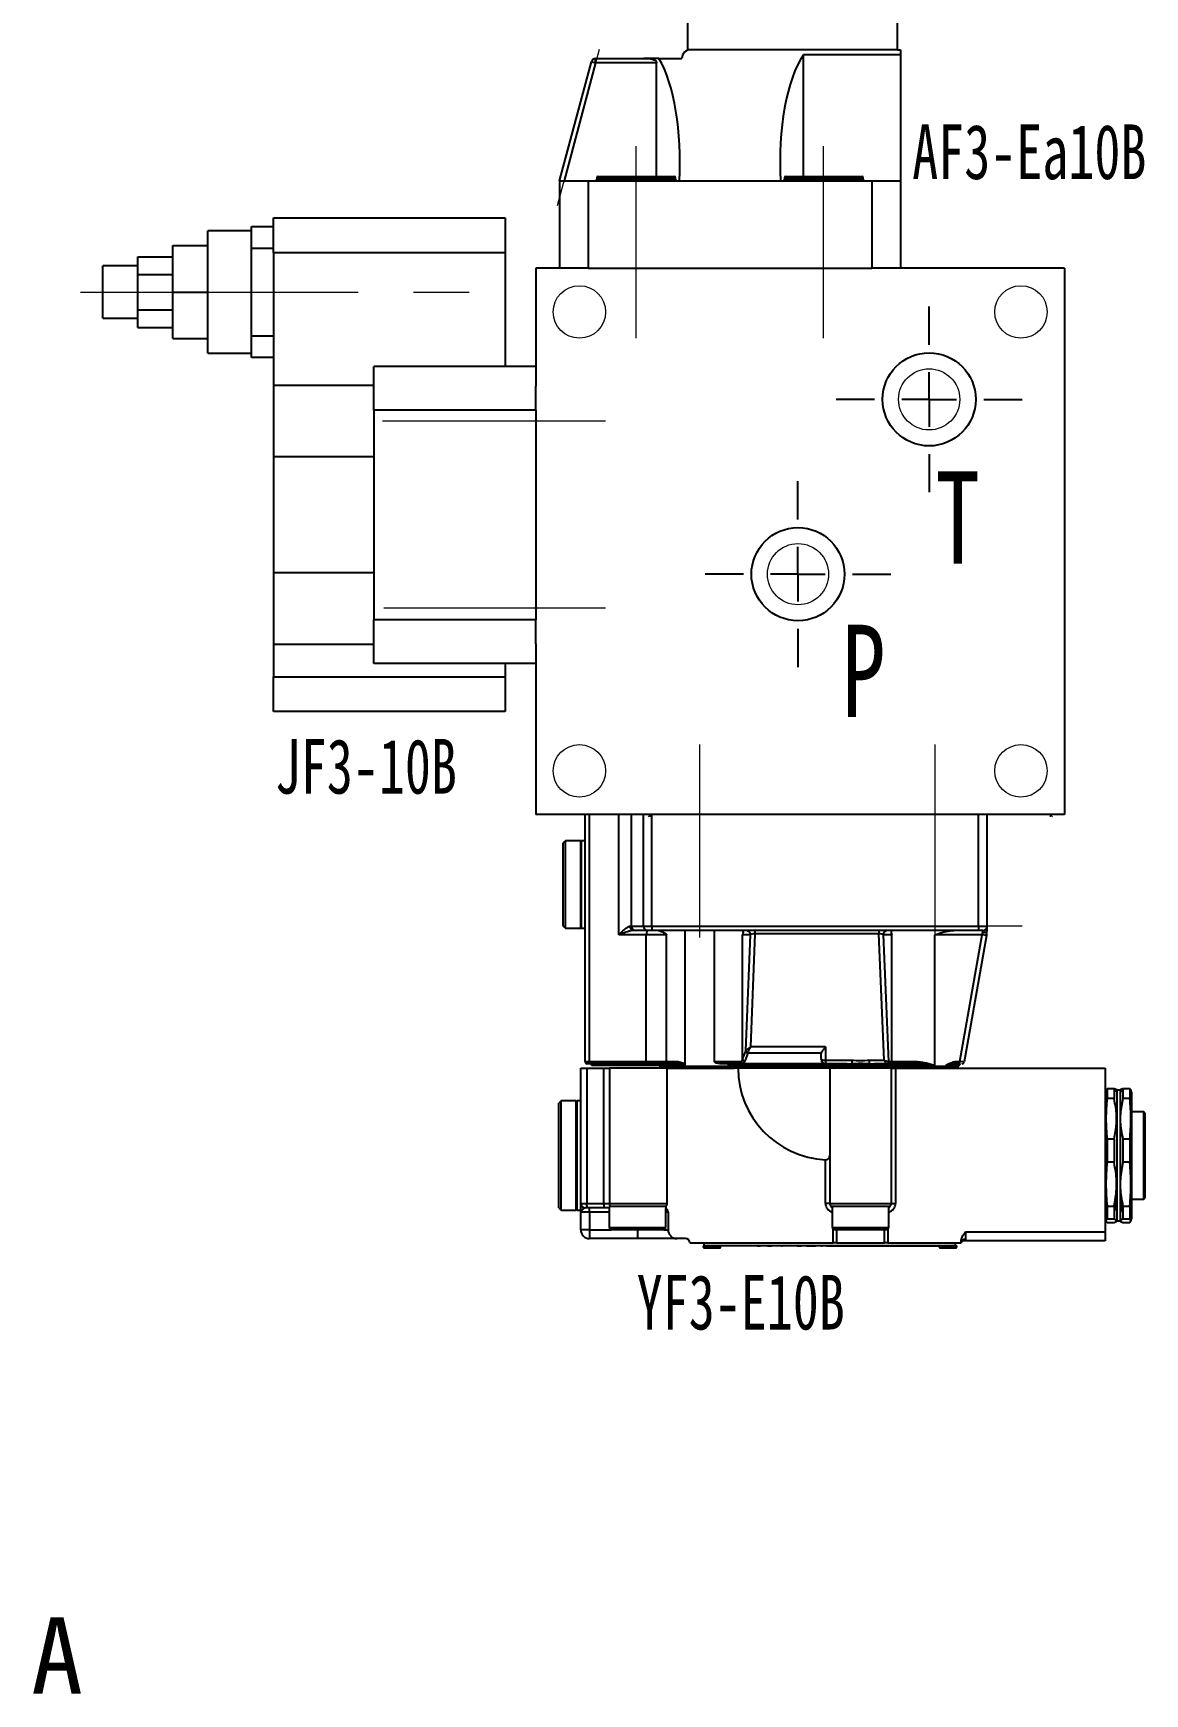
# Model space of a CAD drawing. Header units: millimetres. Extents: x 786 to 1206, y 249 to 546.
# Drawn here: x 1125.3 to 1176.2, y 429.4 to 505.4 of the extents above; entities that cross this region are included whole.
import ezdxf

# ---------------------------------------------------------------- set-up
doc = ezdxf.new("R2010")
doc.units = ezdxf.units.MM
doc.linetypes.add('CENTERX2', pattern=[20.32, 12.7, -2.54, 2.54, -2.54])
doc.layers.add('10', color=7, linetype='Continuous')
doc.styles.add('SLDTEXTSTYLE4', font='TXT', dxfattribs={"width": 0.7})

# ---------------------------------------------------------------- blocks, each defined once
blk = doc.blocks.new('SW_CENTERMARKSYMBOL_0')
at = {"layer": '10', "color": 0}
for p, q in [((0, 2.5), (0, 4.25)), ((0, 0), (0, 1.25)), ((-2.5, 0), (-4.25, 0)), ((0, 0), (-1.25, 0)), ((0, 0), (0, -1.25)), ((0, 0), (1.25, 0)), ((2.5, 0), (4.25, 0)), ((0, -2.5), (0, -4.25))]:
    blk.add_line(p, q, dxfattribs=at)
blk = doc.blocks.new('SW_CENTERMARKSYMBOL_1')
at = {"layer": '10', "color": 0}
for p, q in [((0, 2.5), (0, 4.25)), ((0, 0), (0, 1.25)), ((-2.5, 0), (-4.25, 0)), ((0, 0), (-1.25, 0)), ((0, 0), (0, -1.25)), ((0, 0), (1.25, 0)), ((2.5, 0), (4.25, 0)), ((0, -2.5), (0, -4.25))]:
    blk.add_line(p, q, dxfattribs=at)

msp = doc.modelspace()

# ---------------------------------------------------------------- linework, layer by layer
at = {"color": 7, "linetype": 'Continuous', "lineweight": 25}
for p, q in [((1155.2542, 504.6029), (1155.2542, 506.0829)), ((1164.8542, 504.6029), (1164.8542, 506.0829)), ((1164.8542, 504.6029), (1155.2542, 504.6029)), ((1164.8542, 504.6029), (1164.9842, 504.6029)), ((1164.9842, 504.6029), (1164.9842, 504.3726)), ((1149.3842, 498.6029), (1150.845, 504.0547)), ((1151.0382, 504.0029), (1149.5912, 498.6029)), ((1150.845, 504.0547), (1151.0382, 504.0029)), ((1151.0382, 504.2029), (1153.2393, 504.2029)), ((1151.0382, 504.0029), (1151.0382, 504.2029)), ((1153.8254, 504.0029), (1151.0382, 504.0029)), ((1153.9344, 504.2029), (1153.2393, 504.2029)), ((1153.8254, 498.8029), (1153.8254, 504.0029)), ((1153.9344, 504.2029), (1154.9842, 504.2029)), ((1160.543, 498.8029), (1160.543, 504.3726)), ((1164.9842, 504.3726), (1160.543, 504.3726)), ((1164.9842, 504.3726), (1164.9842, 498.6029)), ((1149.3842, 498.6029), (1150.6945, 498.6029)), ((1149.3842, 498.6029), (1149.3842, 494.6029)), ((1150.6945, 498.6029), (1152.5615, 498.6029)), ((1150.6945, 498.6029), (1150.6945, 494.6029)), ((1151.0942, 498.7429), (1151.0942, 498.6629)), ((1151.1542, 498.8029), (1154.6342, 498.8029)), ((1152.5615, 498.6029), (1153.2269, 498.6029)), ((1153.2269, 498.6029), (1161.1415, 498.6029)), ((1154.6942, 498.6629), (1154.6942, 498.7429)), ((1159.6742, 498.7429), (1159.6742, 498.6629)), ((1159.7342, 498.8029), (1163.2142, 498.8029)), ((1161.1415, 498.6029), (1161.8069, 498.6029)), ((1161.8069, 498.6029), (1163.6739, 498.6029)), ((1163.2742, 498.6629), (1163.2742, 498.7429)), ((1163.6739, 498.6029), (1163.6739, 494.6029)), ((1163.6739, 498.6029), (1164.9842, 498.6029)), ((1164.9842, 498.6029), (1164.9842, 494.6029)), ((1135.2942, 496.3129), (1133.2942, 496.3129)), ((1133.2942, 493.5129), (1133.2942, 496.3129)), ((1135.2942, 496.5129), (1136.2942, 496.5129)), ((1135.2942, 495.5129), (1135.2942, 496.5129)), ((1136.2942, 496.9129), (1146.8942, 496.9129)), ((1136.2942, 495.3129), (1136.2942, 496.9129)), ((1146.8942, 496.9129), (1146.8942, 495.3129)), ((1131.6942, 493.5129), (1131.6942, 495.6432)), ((1131.6942, 495.6432), (1133.2942, 495.6432)), ((1136.2942, 495.5129), (1135.2942, 495.5129)), ((1135.2942, 491.5129), (1135.2942, 495.5129)), ((1130.0942, 494.7129), (1128.4942, 494.7129)), ((1128.4942, 493.5129), (1128.4942, 494.7129)), ((1130.0942, 495.1332), (1131.6942, 495.1332)), ((1130.0942, 494.3231), (1130.0942, 495.1332)), ((1136.2942, 495.3129), (1136.2942, 489.2397)), ((1146.8942, 495.3129), (1136.2942, 495.3129)), ((1146.8942, 495.3129), (1146.8942, 490.1129)), ((1130.0942, 492.7028), (1130.0942, 494.3231)), ((1130.0942, 494.3231), (1131.6942, 494.3231)), ((1148.2942, 494.6029), (1148.2942, 489.2134)), ((1150.6945, 494.6029), (1148.2942, 494.6029)), ((1150.6945, 494.6029), (1163.6739, 494.6029)), ((1172.4942, 494.6029), (1163.6739, 494.6029)), ((1172.4942, 494.6029), (1172.4942, 469.6029)), ((1128.4942, 492.3129), (1128.4942, 493.5129)), ((1131.6942, 491.3826), (1131.6942, 493.5129)), ((1131.6942, 493.5129), (1133.2942, 493.5129)), ((1133.2942, 490.7129), (1133.2942, 493.5129)), ((1130.0942, 492.7028), (1131.6942, 492.7028)), ((1130.0942, 491.8926), (1130.0942, 492.7028)), ((1128.4942, 492.3129), (1130.0942, 492.3129)), ((1130.0942, 491.8926), (1131.6942, 491.8926)), ((1131.6942, 491.3826), (1133.2942, 491.3826)), ((1135.2942, 491.5129), (1136.2942, 491.5129)), ((1135.2942, 490.5129), (1135.2942, 491.5129)), ((1133.2942, 490.7129), (1135.2942, 490.7129)), ((1136.2942, 490.5129), (1135.2942, 490.5129)), ((1148.2942, 490.1129), (1140.8942, 490.1129)), ((1140.8942, 488.1129), (1140.8942, 490.1129)), ((1140.8942, 489.2397), (1136.2942, 489.2397)), ((1136.2942, 489.2397), (1136.2942, 485.9661)), ((1148.2942, 488.1129), (1148.2942, 489.2134)), ((1148.2942, 488.1129), (1140.8942, 488.1129)), ((1140.8942, 488.1129), (1140.8942, 478.5129)), ((1148.2942, 488.1129), (1148.2942, 478.5129)), ((1136.2942, 485.9661), (1136.2942, 480.6597)), ((1140.8942, 485.9661), (1136.2942, 485.9661)), ((1136.2942, 480.6597), (1136.2942, 477.3861)), ((1140.8942, 480.6597), (1136.2942, 480.6597)), ((1148.2942, 478.5129), (1140.8942, 478.5129)), ((1140.8942, 476.5129), (1140.8942, 478.5129)), ((1148.2942, 477.4124), (1148.2942, 478.5129)), ((1140.8942, 477.3861), (1136.2942, 477.3861)), ((1136.2942, 477.3861), (1136.2942, 475.9129)), ((1148.2942, 477.4124), (1148.2942, 469.6029)), ((1148.2942, 476.5129), (1140.8942, 476.5129)), ((1146.8942, 476.5129), (1146.8942, 475.9129)), ((1136.2942, 475.9129), (1146.8942, 475.9129)), ((1136.2942, 474.3129), (1136.2942, 475.9129)), ((1146.8942, 475.9129), (1146.8942, 474.3129)), ((1146.8942, 474.3129), (1136.2942, 474.3129)), ((1172.4942, 469.6029), (1148.2942, 469.6029)), ((1150.5542, 458.3029), (1150.5542, 469.6029)), ((1150.7542, 458.3029), (1150.7542, 469.6029)), ((1152.0938, 464.1029), (1152.0938, 469.6029)), ((1152.6733, 464.5029), (1152.6733, 469.6029)), ((1153.225, 464.5029), (1153.225, 469.6029)), ((1153.6114, 464.5029), (1153.6114, 469.6029)), ((1168.5542, 464.5029), (1168.5542, 469.6029)), ((1168.9542, 464.5029), (1168.9542, 469.6029)), ((1149.6542, 468.4029), (1149.5542, 468.3029)), ((1149.5542, 464.5029), (1149.5542, 468.3029)), ((1150.3542, 468.4029), (1149.6542, 468.4029)), ((1149.6542, 464.4029), (1149.6542, 468.4029)), ((1150.3942, 468.4029), (1150.3542, 468.3629)), ((1150.3542, 464.4029), (1150.3542, 468.4029)), ((1150.5542, 468.4029), (1150.3942, 468.4029)), ((1150.3942, 464.4029), (1150.3942, 468.4029)), ((1149.5542, 464.5029), (1149.6542, 464.4029)), ((1149.6542, 464.4029), (1150.3542, 464.4029)), ((1150.3542, 464.4429), (1150.3942, 464.4029)), ((1150.3942, 464.4029), (1150.5542, 464.4029)), ((1152.6134, 464.5029), (1152.6733, 464.5029)), ((1152.6733, 464.5029), (1153.225, 464.5029)), ((1152.8665, 464.3029), (1152.7866, 464.3029)), ((1153.4182, 464.3029), (1152.8665, 464.3029)), ((1153.225, 464.5029), (1153.6114, 464.5029)), ((1153.6114, 464.3029), (1153.4182, 464.3029)), ((1153.6114, 464.5029), (1153.6114, 464.3029)), ((1153.6114, 464.5029), (1168.5542, 464.5029)), ((1168.5542, 464.3029), (1153.6114, 464.3029)), ((1155.1118, 464.3029), (1155.1118, 458.169)), ((1156.4765, 458.3029), (1156.4765, 464.3029)), ((1158.3161, 464.3029), (1158.3161, 464.1445)), ((1163.9958, 464.3029), (1163.9958, 464.1445)), ((1168.5542, 464.5029), (1168.5542, 464.3029)), ((1168.5542, 464.5029), (1168.9542, 464.5029)), ((1168.7542, 464.3029), (1168.5542, 464.3029)), ((1168.7542, 464.2117), (1168.7542, 464.3029)), ((1168.9542, 464.5029), (1168.9542, 464.4779)), ((1153.3542, 464.1029), (1152.0938, 464.1029)), ((1154.2751, 464.1029), (1153.3542, 464.1029)), ((1153.3542, 458.3029), (1153.3542, 464.1029)), ((1154.2751, 458.3029), (1154.2751, 464.1029)), ((1157.7625, 458.4101), (1157.7625, 464.1029)), ((1158.1161, 464.1029), (1157.7625, 464.1029)), ((1157.9133, 458.8048), (1158.1161, 464.1029)), ((1158.3161, 464.1445), (1158.118, 458.9691)), ((1163.9958, 464.1445), (1158.3161, 464.1445)), ((1164.2396, 458.3613), (1163.9958, 464.1445)), ((1164.1955, 464.1029), (1164.44, 458.3029)), ((1164.5924, 464.1029), (1164.1955, 464.1029)), ((1164.5924, 458.3014), (1164.5924, 464.1029)), ((1166.5542, 458.1229), (1166.5542, 464.1029)), ((1168.7158, 464.1029), (1166.5542, 464.1029)), ((1167.6931, 458.3029), (1168.7158, 464.1029)), ((1168.9128, 464.0682), (1167.8932, 458.2856)), ((1168.7158, 464.1029), (1168.7542, 464.2117)), ((1168.9128, 464.0682), (1168.7158, 464.1029)), ((1168.9238, 464.1306), (1168.9128, 464.0682)), ((1150.5542, 458.3029), (1150.7542, 458.3029)), ((1150.7542, 458.2029), (1150.7542, 458.3029)), ((1150.7542, 458.3029), (1153.3542, 458.3029)), ((1153.3542, 458.3029), (1154.2751, 458.3029)), ((1154.2751, 458.3029), (1154.764, 458.3029)), ((1156.4765, 458.3029), (1157.7102, 458.3029)), ((1157.7625, 458.4101), (1157.9055, 458.7804)), ((1158.004, 458.6898), (1157.8609, 458.3195)), ((1161.3584, 458.6898), (1158.004, 458.6898)), ((1161.5542, 458.9691), (1158.118, 458.9691)), ((1161.3542, 458.4029), (1161.3542, 458.6682)), ((1161.5542, 458.9691), (1161.5542, 458.3613)), ((1161.5542, 458.3613), (1162.7535, 458.3613)), ((1161.5542, 458.3613), (1161.5542, 458.2029)), ((1162.7535, 458.3613), (1162.7535, 458.212)), ((1163.5548, 458.3613), (1164.2396, 458.3613)), ((1163.5548, 458.3613), (1163.5548, 458.212)), ((1164.44, 458.3029), (1164.5734, 458.3029)), ((1164.5734, 458.3029), (1164.5924, 458.3014)), ((1164.7188, 458.3029), (1165.744, 458.3029)), ((1167.5151, 458.3029), (1167.6931, 458.3029)), ((1167.5151, 458.2029), (1167.5151, 458.3029)), ((1167.6931, 458.2029), (1167.6931, 458.3029)), ((1167.8932, 458.2856), (1167.6931, 458.3029)), ((1150.3542, 458.0029), (1150.6372, 458.0029)), ((1150.3542, 451.8029), (1150.3542, 458.0029)), ((1150.6372, 458.0029), (1151.4158, 458.0029)), ((1150.6372, 458.0029), (1150.6372, 451.8029)), ((1150.7542, 458.2029), (1150.6542, 458.2029)), ((1153.3128, 458.2029), (1150.7542, 458.2029)), ((1152.0448, 458.1229), (1150.8542, 458.1229)), ((1151.4158, 458.0029), (1151.6667, 458.0029)), ((1151.4158, 451.8029), (1151.4158, 458.0029)), ((1154.2958, 458.0029), (1151.6667, 458.0029)), ((1151.6667, 458.0029), (1151.6667, 451.8029)), ((1153.9934, 458.1229), (1152.0448, 458.1229)), ((1154.2017, 458.2029), (1153.3128, 458.2029)), ((1154.513, 458.1229), (1153.9934, 458.1229)), ((1153.9934, 458.0829), (1154.513, 458.0829)), ((1154.7125, 458.2029), (1154.2017, 458.2029)), ((1154.2958, 458.0029), (1157.3897, 458.0029)), ((1154.2958, 458.0029), (1154.2958, 451.8029)), ((1154.513, 458.1229), (1154.513, 458.2029)), ((1155.0945, 458.1229), (1154.513, 458.1229)), ((1154.513, 458.0829), (1154.513, 458.1229)), ((1154.513, 458.0829), (1154.513, 458.0029)), ((1154.513, 458.0829), (1157.1258, 458.0829)), ((1157.8125, 458.2029), (1156.7299, 458.2029)), ((1160.6709, 458.1229), (1157.1258, 458.1229)), ((1157.1258, 458.0829), (1157.1258, 458.1229)), ((1157.1258, 458.0829), (1160.6709, 458.0829)), ((1160.6582, 458.0029), (1157.3897, 458.0029)), ((1157.8004, 458.2037), (1157.8125, 458.2029)), ((1161.5542, 458.2029), (1157.8125, 458.2029)), ((1161.92, 458.1229), (1160.6709, 458.1229)), ((1160.6709, 458.0829), (1160.6709, 458.1229)), ((1160.6709, 458.0829), (1161.92, 458.0829)), ((1161.8004, 458.0029), (1161.2789, 458.0029)), ((1162.529, 458.2029), (1161.5542, 458.2029)), ((1161.7542, 458.0029), (1161.7542, 455.5406)), ((1164.5542, 458.0029), (1161.8004, 458.0029)), ((1161.92, 458.0829), (1161.92, 458.1229)), ((1162.5628, 458.1229), (1161.92, 458.1229)), ((1161.92, 458.0829), (1164.5542, 458.0829)), ((1162.529, 458.2029), (1162.7535, 458.212)), ((1162.7752, 458.1356), (1162.5628, 458.1229)), ((1163.7456, 458.1229), (1163.5332, 458.1356)), ((1163.5548, 458.212), (1163.7794, 458.2029)), ((1164.5542, 458.1229), (1163.7456, 458.1229)), ((1164.3416, 458.2029), (1163.7794, 458.2029)), ((1164.3419, 458.2029), (1164.3416, 458.2029)), ((1164.4754, 458.2029), (1164.3419, 458.2029)), ((1164.5061, 458.2023), (1164.4754, 458.2029)), ((1164.5542, 458.0829), (1164.5542, 458.1229)), ((1165.1542, 458.1229), (1164.5542, 458.1229)), ((1164.5542, 458.0829), (1165.1542, 458.0829)), ((1164.5542, 458.0029), (1164.7542, 458.0029)), ((1164.5542, 458.0029), (1164.5542, 451.8029)), ((1165.7035, 458.2029), (1164.627, 458.2029)), ((1164.7542, 458.0029), (1174.3542, 458.0029)), ((1164.7542, 458.0029), (1164.7542, 451.8029)), ((1165.1542, 458.1229), (1165.1542, 458.2029)), ((1165.1542, 458.0829), (1165.1542, 458.1229)), ((1166.5542, 458.1229), (1165.1542, 458.1229)), ((1165.1542, 458.0029), (1165.1542, 458.0829)), ((1165.1542, 458.0829), (1167.0542, 458.0829)), ((1167.6542, 458.1229), (1167.0542, 458.1229)), ((1167.0542, 458.0829), (1167.0542, 458.1229)), ((1167.0542, 458.0029), (1167.0542, 458.0829)), ((1167.0542, 458.0829), (1167.6542, 458.0829)), ((1167.6931, 458.2029), (1167.5151, 458.2029)), ((1167.6542, 458.0829), (1167.6542, 458.1229)), ((1167.6931, 458.2029), (1167.7342, 458.2029)), ((1174.3542, 458.0029), (1174.3542, 450.5029)), ((1174.4346, 457.0742), (1174.7542, 457.0742)), ((1174.4346, 457.0742), (1174.4346, 456.6055)), ((1174.7542, 457.0742), (1174.7542, 456.6055)), ((1175.0342, 456.9951), (1174.8742, 456.9951)), ((1174.8742, 456.9951), (1174.8742, 451.0108)), ((1175.0342, 456.9951), (1175.0342, 451.0108)), ((1175.1542, 457.0742), (1175.1542, 456.6055)), ((1175.1542, 457.0742), (1175.4738, 457.0742)), ((1175.4738, 457.0742), (1175.4738, 456.6055)), ((1175.4738, 457.0742), (1175.5174, 457.0104)), ((1175.5542, 456.9029), (1175.5248, 457.0124)), ((1175.5542, 456.9029), (1175.5542, 451.1029)), ((1149.4542, 456.5029), (1149.3542, 456.4029)), ((1149.3542, 451.6029), (1149.3542, 456.4029)), ((1150.1542, 456.5029), (1149.4542, 456.5029)), ((1149.4542, 451.5029), (1149.4542, 456.5029)), ((1150.1942, 456.5029), (1150.1542, 456.4629)), ((1150.1542, 451.5029), (1150.1542, 456.5029)), ((1150.3542, 456.5029), (1150.1942, 456.5029)), ((1150.1942, 451.5029), (1150.1942, 456.5029)), ((1174.7542, 456.6055), (1174.4346, 456.6055)), ((1175.4738, 456.6055), (1175.1542, 456.6055)), ((1176.1142, 456.0029), (1175.5542, 456.0029)), ((1176.1594, 455.9578), (1176.1142, 456.0029)), ((1176.1142, 452.0029), (1176.1142, 456.0029)), ((1176.1594, 455.9578), (1176.1594, 452.0481)), ((1161.7542, 455.5406), (1161.7542, 451.8029)), ((1175.5589, 455.2015), (1175.5549, 455.1947)), ((1174.4346, 454.7604), (1174.4346, 453.6918)), ((1174.4346, 454.7604), (1174.7542, 454.7604)), ((1174.7542, 454.7604), (1174.7542, 453.6918)), ((1175.1542, 454.7604), (1175.1542, 453.6918)), ((1175.1542, 454.7604), (1175.4738, 454.7604)), ((1175.4738, 454.7604), (1175.4738, 453.6918)), ((1161.5542, 451.8029), (1161.5542, 453.8077)), ((1174.7542, 453.6918), (1174.4346, 453.6918)), ((1175.4738, 453.6918), (1175.1542, 453.6918)), ((1175.5542, 452.8774), (1175.5872, 452.9345)), ((1149.3542, 451.6029), (1149.4542, 451.5029)), ((1149.4542, 451.5029), (1150.1542, 451.5029)), ((1150.1542, 451.5429), (1150.1942, 451.5029)), ((1150.1942, 451.5029), (1150.3542, 451.5029)), ((1150.3542, 451.8029), (1150.6372, 451.8029)), ((1150.3542, 450.6029), (1150.3542, 451.4029)), ((1150.7542, 451.4029), (1150.3542, 451.4029)), ((1150.6957, 451.6029), (1150.5542, 451.6029)), ((1150.6372, 451.8029), (1151.4158, 451.8029)), ((1151.4743, 451.6029), (1150.6957, 451.6029)), ((1150.7542, 451.4029), (1150.7542, 451.6029)), ((1150.7542, 451.4029), (1150.7542, 450.6029)), ((1151.4158, 451.8029), (1151.6667, 451.8029)), ((1151.619, 451.6029), (1151.4743, 451.6029)), ((1151.6542, 451.6321), (1151.6542, 450.7029)), ((1151.6667, 451.8029), (1154.2958, 451.8029)), ((1154.2436, 451.6706), (1151.7127, 451.6706)), ((1154.2436, 451.6706), (1154.2436, 451.5818)), ((1154.2542, 450.7029), (1154.2542, 451.5761)), ((1154.2542, 451.5352), (1154.3042, 451.5352)), ((1154.3542, 451.4029), (1154.2542, 451.4029)), ((1154.3542, 451.4029), (1154.3542, 450.6029)), ((1161.7542, 451.8029), (1161.5542, 451.8029)), ((1161.7542, 451.8029), (1164.5542, 451.8029)), ((1164.5042, 451.6706), (1161.8042, 451.6706)), ((1161.8542, 451.6706), (1161.8542, 450.7029)), ((1164.4542, 450.7029), (1164.4542, 451.6706)), ((1164.5542, 451.8029), (1164.7542, 451.8029)), ((1174.4346, 451.6891), (1174.7542, 451.6891)), ((1174.4346, 451.6891), (1174.4346, 451.0892)), ((1174.7542, 451.6891), (1174.7542, 451.0892)), ((1175.1542, 451.6891), (1175.1542, 451.0892)), ((1175.1542, 451.6891), (1175.4738, 451.6891)), ((1175.4738, 451.6891), (1175.4738, 451.0892)), ((1175.5542, 452.0029), (1176.1142, 452.0029)), ((1176.1142, 452.0029), (1176.1594, 452.0481)), ((1151.6542, 450.7029), (1151.7542, 450.6029)), ((1151.6542, 450.7029), (1154.2542, 450.7029)), ((1154.1542, 450.6029), (1154.2542, 450.7029)), ((1161.8542, 450.7029), (1161.9542, 450.6029)), ((1161.8542, 450.7029), (1164.4542, 450.7029)), ((1164.3542, 450.6029), (1164.4542, 450.7029)), ((1174.7542, 451.0892), (1174.4346, 451.0892)), ((1174.4346, 450.9317), (1174.7542, 450.9317)), ((1174.8742, 451.0108), (1175.0342, 451.0108)), ((1175.4738, 451.0892), (1175.1542, 451.0892)), ((1175.1542, 450.9317), (1175.4738, 450.9317)), ((1175.5248, 450.9934), (1175.5542, 451.1029)), ((1150.7542, 450.6029), (1150.3542, 450.6029)), ((1150.7542, 450.6029), (1150.7542, 450.2029)), ((1152.9542, 450.2029), (1150.7542, 450.2029)), ((1154.1542, 450.6029), (1151.7542, 450.6029)), ((1152.9542, 450.6029), (1152.9542, 450.2029)), ((1154.7542, 450.2029), (1152.9542, 450.2029)), ((1155.1542, 450.2029), (1154.7542, 450.2029)), ((1155.3542, 450.0029), (1161.9052, 450.0029)), ((1156.0042, 449.8629), (1156.0042, 450.0029)), ((1162.0613, 450.0029), (1161.9052, 450.0029)), ((1164.3542, 450.6029), (1161.9542, 450.6029)), ((1162.0613, 450.0029), (1164.2471, 450.0029)), ((1164.4032, 450.0029), (1164.2471, 450.0029)), ((1164.4032, 450.0029), (1167.7542, 450.0029)), ((1167.5042, 449.8631), (1167.5042, 450.0029)), ((1167.7542, 450.0557), (1167.7542, 450.0029)), ((1174.3542, 450.1029), (1167.9274, 450.1029)), ((1167.9542, 450.5029), (1167.9542, 450.1696)), ((1167.9542, 450.5029), (1174.3542, 450.5029)), ((1174.3542, 450.5029), (1174.3542, 450.1029)), ((1155.9542, 449.8629), (1155.9542, 449.8229)), ((1155.9542, 449.8629), (1156.0042, 449.8629)), ((1155.9942, 449.7829), (1156.3542, 449.7829)), ((1161.9042, 449.8629), (1156.0042, 449.8629)), ((1156.3542, 449.7829), (1156.7142, 449.7829)), ((1156.7542, 449.8229), (1156.7542, 449.8629)), ((1158.4432, 449.8627), (1158.4432, 449.8629)), ((1158.4432, 449.8627), (1158.5638, 449.8627)), ((1158.5638, 449.8627), (1158.5638, 449.8629)), ((1158.8191, 449.8627), (1158.8191, 449.8629)), ((1158.8971, 449.8627), (1158.8971, 449.8629)), ((1158.8971, 449.8627), (1159.0814, 449.8627)), ((1159.0814, 449.8627), (1159.0814, 449.8629)), ((1159.2587, 449.8627), (1159.2587, 449.8629)), ((1159.2765, 449.8627), (1159.2765, 449.8629)), ((1159.3935, 449.8627), (1159.3935, 449.8629)), ((1159.5389, 449.8627), (1159.5389, 449.8629)), ((1159.5389, 449.8627), (1159.5814, 449.8627)), ((1159.5814, 449.8627), (1159.5814, 449.8629)), ((1160.2587, 449.8627), (1160.2587, 449.8629)), ((1160.2587, 449.8627), (1160.443, 449.8627)), ((1160.443, 449.8627), (1160.443, 449.8629)), ((1160.6203, 449.8627), (1160.6203, 449.8629)), ((1160.6381, 449.8627), (1160.6381, 449.8629)), ((1160.6912, 449.8627), (1160.6912, 449.8629)), ((1160.6912, 449.8627), (1161.0955, 449.8627)), ((1161.0955, 449.8627), (1161.0955, 449.8629)), ((1161.2089, 449.8627), (1161.2089, 449.8629)), ((1161.3543, 449.8627), (1161.3543, 449.8629)), ((1161.3543, 449.8627), (1161.3969, 449.8627)), ((1161.3969, 449.8627), (1161.3969, 449.8629)), ((1161.599, 449.8627), (1161.599, 449.8629)), ((1161.599, 449.8627), (1162.0032, 449.8627)), ((1167.5042, 449.8631), (1161.9042, 449.8631)), ((1161.9042, 449.8631), (1161.9042, 449.8629)), ((1161.9042, 449.8629), (1167.5042, 449.8629)), ((1162.0032, 449.8627), (1162.0032, 449.8629)), ((1162.0706, 449.8627), (1162.0706, 449.8629)), ((1162.0777, 449.8627), (1162.0777, 449.8629)), ((1162.957, 449.8627), (1162.957, 449.8629)), ((1162.957, 449.8627), (1163.3329, 449.8627)), ((1163.3329, 449.8627), (1163.3329, 449.8629)), ((1163.3329, 449.8627), (1163.3684, 449.8627)), ((1163.3684, 449.8627), (1163.3684, 449.8629)), ((1163.4322, 449.8627), (1163.4322, 449.8629)), ((1163.4393, 449.8627), (1163.4393, 449.8629)), ((1163.9321, 449.8627), (1163.9321, 449.8629)), ((1164.0775, 449.8627), (1164.0775, 449.8629)), ((1164.0775, 449.8627), (1164.1201, 449.8627)), ((1164.1201, 449.8627), (1164.1201, 449.8629)), ((1164.3186, 449.8627), (1164.3186, 449.8629)), ((1164.3186, 449.8627), (1164.3317, 449.8627)), ((1164.3364, 449.8627), (1164.3364, 449.8629)), ((1164.4037, 449.8627), (1164.4037, 449.8629)), ((1164.4037, 449.8627), (1164.6839, 449.8627)), ((1164.6839, 449.8627), (1164.6839, 449.8629)), ((1166.7542, 449.8629), (1166.7542, 449.8229)), ((1166.7942, 449.7829), (1167.1542, 449.7829)), ((1167.1542, 449.7829), (1167.5142, 449.7829)), ((1167.5042, 449.8631), (1167.5042, 449.8629)), ((1167.5042, 449.8629), (1167.5542, 449.8629)), ((1167.5542, 449.8229), (1167.5542, 449.8629))]:
    msp.add_line(p, q, dxfattribs=at)
at = {"color": 8, "linetype": 'Continuous', "lineweight": 25}
for p, q in [((1154.6942, 498.7429), (1151.0942, 498.7429)), ((1151.0942, 498.6629), (1152.5722, 498.6629)), ((1153.2162, 498.6629), (1154.6942, 498.6629)), ((1163.2742, 498.7429), (1159.6742, 498.7429)), ((1159.6742, 498.6629), (1161.1522, 498.6629)), ((1161.7962, 498.6629), (1163.2742, 498.6629)), ((1151.6542, 451.4029), (1150.7542, 451.4029)), ((1161.9052, 450.0029), (1161.9052, 450.6519)), ((1164.4032, 450.6519), (1164.4032, 450.0029)), ((1150.7542, 450.6029), (1151.7542, 450.6029)), ((1154.1542, 450.6029), (1154.3542, 450.6029)), ((1162.0613, 450.6029), (1162.0613, 450.0029)), ((1164.2471, 450.0029), (1164.2471, 450.6029)), ((1155.9542, 449.8229), (1156.3542, 449.8229)), ((1156.3542, 449.8229), (1156.7542, 449.8229)), ((1166.7542, 449.8229), (1167.1542, 449.8229)), ((1167.1542, 449.8229), (1167.5542, 449.8229))]:
    msp.add_line(p, q, dxfattribs=at)
at = {"color": 7, "linetype": 'Continuous', "lineweight": 15}
for p, q in [((1172.4942, 469.6029), (1172.4942, 494.6029)), ((1148.2942, 469.6029), (1153.5542, 469.6029)), ((1153.4542, 469.5029), (1153.5542, 469.6029)), ((1153.5542, 469.5029), (1153.5542, 469.6029)), ((1153.5542, 469.6029), (1171.8342, 469.6029)), ((1171.8342, 469.6029), (1171.8342, 469.5029)), ((1171.8342, 469.6029), (1171.9342, 469.5029)), ((1171.8342, 469.6029), (1172.4942, 469.6029))]:
    msp.add_line(p, q, dxfattribs=at)
at = {"color": 7, "linetype": 'Continuous', "lineweight": 25, "flags": 128}
for points in [[(1154.7125, 458.2029), (1154.7226, 458.2048), (1154.7322, 458.2105), (1154.7411, 458.2198), (1154.7489, 458.2322), (1154.7554, 458.2474), (1154.7601, 458.2647), (1154.763, 458.2834), (1154.764, 458.3029)], [(1165.744, 458.3029), (1165.7433, 458.2834), (1165.741, 458.2647), (1165.7372, 458.2474), (1165.7322, 458.2322), (1165.726, 458.2198), (1165.719, 458.2105), (1165.7114, 458.2048), (1165.7035, 458.2029)], [(1162.5628, 458.1229), (1162.5621, 458.1385), (1162.5602, 458.1535), (1162.5571, 458.1674), (1162.5529, 458.1795), (1162.5477, 458.1894), (1162.5419, 458.1968), (1162.5355, 458.2014), (1162.529, 458.2029)], [(1163.7456, 458.1229), (1163.7463, 458.1385), (1163.7482, 458.1535), (1163.7513, 458.1674), (1163.7555, 458.1795), (1163.7606, 458.1894), (1163.7665, 458.1968), (1163.7728, 458.2014), (1163.7794, 458.2029)], [(1150.6957, 451.6029), (1150.6843, 451.6068), (1150.6733, 451.6181), (1150.6632, 451.6366), (1150.6544, 451.6615), (1150.6471, 451.6918), (1150.6417, 451.7264), (1150.6384, 451.7639), (1150.6372, 451.8029)], [(1151.4743, 451.6029), (1151.4629, 451.6068), (1151.4519, 451.6181), (1151.4418, 451.6366), (1151.433, 451.6615), (1151.4257, 451.6918), (1151.4203, 451.7264), (1151.417, 451.7639), (1151.4158, 451.8029)]]:
    msp.add_lwpolyline(points, dxfattribs=at)
at = {"color": 7, "linetype": 'Continuous', "lineweight": 15}
for centre, radius in [((1150.2942, 492.6029), 1.2), ((1170.4942, 492.6029), 1.2), ((1166.2942, 488.6029), 2.13), ((1166.2942, 488.6029), 1.4), ((1160.2942, 480.6029), 2.13), ((1160.2942, 480.6029), 1.4), ((1150.2942, 471.6029), 1.2), ((1170.4942, 471.6029), 1.2)]:
    msp.add_circle(centre, radius, dxfattribs=at)
at = {"color": 7, "linetype": 'Continuous', "lineweight": 25}
for centre in [(1166.2942, 488.6029), (1160.2942, 480.6029)]:
    msp.add_circle(centre, 2.13, dxfattribs=at)
for centre, radius, start, end in [((1155.3842, 504.2029), 0.4, 90, 180), ((1151.0382, 504.0029), 0.2, 90, 165), ((1151.0342, 498.6629), 0.06, 270, 0), ((1151.1542, 498.7429), 0.06, 90, 180), ((1152.4803, 498.6484), 0.093, 330.738492, 8.977941), ((1153.3081, 498.6484), 0.093, 171.022059, 209.261508), ((1154.6342, 498.7429), 0.06, 0, 90), ((1154.7542, 498.6629), 0.06, 180, 270), ((1159.6142, 498.6629), 0.06, 270, 0), ((1159.7342, 498.7429), 0.06, 90, 180), ((1161.0603, 498.6484), 0.093, 330.738492, 8.977941), ((1161.8881, 498.6484), 0.093, 171.022059, 209.261508), ((1163.2142, 498.7429), 0.06, 0, 90), ((1163.3342, 498.6629), 0.06, 180, 270), ((1152.801, 464.4904), 0.1881, 176.188739, 265.59805), ((1152.87, 464.4996), 0.1967, 179.02424, 268.989815), ((1153.4217, 464.4996), 0.1967, 179.02424, 268.989815), ((1157.9177, 464.1045), 0.1984, 359.54634, 89.53904), ((1164.3936, 464.1048), 0.1981, 90.558138, 180.54747), ((1168.7542, 464.5029), 0.2, 270, 0), ((1150.6542, 458.3029), 0.1, 180, 270), ((1157.8657, 458.4234), 0.104, 187.325939, 267.390614), ((1158.0087, 458.7937), 0.104, 187.325939, 267.390614), ((1158.015, 458.8263), 0.104, 191.912535, 268.151508), ((1161.5064, 458.633), 0.2759, 236.522973, 279.98676), ((1161.5542, 458.4029), 0.2, 180, 270), ((1164.3404, 458.3018), 0.0989, 270.661259, 0.435124), ((1164.341, 458.302), 0.0991, 270.558138, 0.54747), ((1164.4744, 458.302), 0.0991, 270.558138, 0.54747), ((1164.4925, 458.3013), 0.1, 277.871165, 0.091038), ((1164.6227, 458.299), 0.0962, 272.562472, 2.351491), ((1167.7947, 458.3029), 0.1, 270, 350), ((1150.7742, 458.1229), 0.08, 0, 90), ((1151.9729, 458.1314), 0.0724, 353.243525, 81.069091), ((1153.9184, 458.0779), 0.0752, 274.40195, 3.811261), ((1154.0685, 458.1279), 0.0752, 94.40195, 183.811261), ((1161.7542, 458.0029), 4.2, 180, 267.270597), ((1160.5358, 458.0634), 0.1365, 333.691961, 8.208587), ((1160.806, 458.1424), 0.1365, 153.691961, 188.208587), ((1161.8444, 458.1274), 0.0757, 356.626017, 86.172213), ((1161.9955, 458.0785), 0.0757, 176.626017, 266.172213), ((1162.6272, 458.1349), 0.148, 0.267667, 31.392855), ((1163.6811, 458.1349), 0.148, 148.607145, 179.732333), ((1164.4742, 458.0829), 0.08, 270, 0), ((1164.6342, 458.1229), 0.08, 90, 180), ((1167.7342, 458.1229), 0.08, 90, 180), ((1150.5542, 451.8029), 0.2, 180, 270), ((1151.877, 451.8019), 0.2103, 179.712222, 218.620601), ((1154.1542, 451.4029), 0.2, 0, 63.455133), ((1161.9542, 451.8029), 0.2, 180, 221.409622), ((1164.3542, 451.8029), 0.2, 318.590378, 0), ((1150.7542, 450.6029), 0.4, 180, 270), ((1154.7542, 450.6029), 0.4, 180, 270), ((1155.1542, 450.0029), 0.2, 0, 90), ((1167.9389, 449.9846), 0.1856, 85.279079, 174.332063), ((1167.9274, 449.9029), 0.2, 90, 150), ((1155.9942, 449.8229), 0.04, 180, 270), ((1156.7142, 449.8229), 0.04, 270, 0), ((1166.7942, 449.8229), 0.04, 180, 270), ((1167.5142, 449.8229), 0.04, 270, 0)]:
    msp.add_arc(centre, radius, start, end, dxfattribs=at)
at = {"color": 8, "linetype": 'Continuous', "lineweight": 25}
for centre, start, end in [((1161.9542, 451.8029), 180, 255.522484), ((1164.3542, 451.8029), 284.477516, 0)]:
    msp.add_arc(centre, 0.4, start, end, dxfattribs=at)
at = {"color": 7, "linetype": 'Continuous', "lineweight": 25}
for centre, major_axis, ratio, start_param, end_param in [((1152.8942, 499.5096), (0, 5.495), 0.3639702, 4.546631, 5.736239), ((1161.4742, 499.5096), (0, 5.495), 0.3639702, 0.4843023, 1.7365543), ((1153.437, 464.1029), (0, 0.2), 0.4142136, 0, 1.5707963), ((1158.3129, 464.1029), (0.2004, 0.0083), 0.206501, 1.5463228, 2.9428458), ((1163.9993, 464.1029), (0.2005, -0.0092), 0.2062031, 0.2184168, 1.5977202), ((1153.3128, 458.3029), (0, 0.1), 0.4142136, 3.1415927, 4.712389), ((1155.7942, 458.5837), (2, 0), 0.489623, 5.9923554, 6.1049773), ((1155.7942, 458.4931), (2.1, 0), 0.4663077, 5.9831387, 6.1049773), ((1157.8827, 459.0523), (0, 0.3), 0.1801188, 3.577925, 3.7424099), ((1157.9811, 459.0523), (0, 0.4), 0.1350891, 3.577925, 3.7424099), ((1161.5542, 458.6682), (0.2, 0), 0.5291754, 2.9365284, 3.1415927), ((1164.2396, 458.4029), (0.2035, -0.0968), 0.1671772, 4.7917388, 6.1530956), ((1164.2396, 458.4029), (-0.1028, 0.1998), 0.0858282, 1.7361107, 3.0974675), ((1164.2438, 458.3029), (0.2, 0.0042), 0.1038209, 6.0671996, 6.0851462)]:
    msp.add_ellipse(centre, major_axis=major_axis, ratio=ratio, start_param=start_param, end_param=end_param, dxfattribs=at)
for points, knots in [([(1153.2393, 504.2029), (1153.3721, 504.2025), (1153.5332, 504.202), (1153.71, 504.1456), (1153.775, 504.1074), (1153.8127, 504.0582), (1153.8243, 504.0271), (1153.8251, 504.0081), (1153.8254, 504.0029)], [0, 0, 0, 0, 0.5782309, 0.7010918, 0.8595851, 0.9184179, 0.9777899, 1, 1, 1, 1]), ([(1152.5722, 498.6629), (1152.7463, 498.6599), (1152.9623, 498.6561), (1153.175, 498.6618), (1153.2162, 498.6629)], [0, 0, 0, 0, 0.8063249, 1, 1, 1, 1]), ([(1161.1522, 498.6629), (1161.3263, 498.6599), (1161.5423, 498.6561), (1161.755, 498.6618), (1161.7962, 498.6629)], [0, 0, 0, 0, 0.8063249, 1, 1, 1, 1]), ([(1152.0938, 464.1029), (1152.0943, 464.1034), (1152.1248, 464.1321), (1152.224, 464.2255), (1152.3694, 464.3595), (1152.4911, 464.4525), (1152.5653, 464.494), (1152.5937, 464.4993), (1152.6134, 464.5029)], [0, 0, 0, 0, 0.0028977, 0.1655027, 0.5397523, 0.7945552, 0.8570485, 1, 1, 1, 1]), ([(1152.7866, 464.3029), (1152.7467, 464.2987), (1152.6538, 464.2888), (1152.4589, 464.2293), (1152.2675, 464.1644), (1152.1352, 464.1175), (1152.0946, 464.1032), (1152.0938, 464.1029)], [0, 0, 0, 0, 0.1926968, 0.4484764, 0.8307524, 0.996658, 1, 1, 1, 1]), ([(1153.9005, 464.3029), (1153.9465, 464.2895), (1154.0381, 464.2627), (1154.186, 464.196), (1154.2618, 464.1294), (1154.2695, 464.1203), (1154.2737, 464.1117), (1154.275, 464.1066), (1154.2751, 464.1038), (1154.2751, 464.1029)], [0, 0, 0, 0, 0.4682122, 0.9334379, 0.9565154, 0.9800359, 0.9894138, 0.9968598, 1, 1, 1, 1]), ([(1157.7625, 464.1029), (1157.7627, 464.1033), (1157.7931, 464.1577), (1157.8132, 464.2603), (1157.7475, 464.2904), (1157.7202, 464.3029)], [0, 0, 0, 0, 0.0043267, 0.5858407, 1, 1, 1, 1]), ([(1164.619, 464.3029), (1164.5938, 464.2904), (1164.5335, 464.2603), (1164.5588, 464.1577), (1164.5922, 464.1033), (1164.5924, 464.1029)], [0, 0, 0, 0, 0.4141593, 0.9956733, 1, 1, 1, 1]), ([(1166.5542, 464.1029), (1166.5555, 464.1033), (1166.7276, 464.1577), (1167.0247, 464.2603), (1167.3081, 464.2904), (1167.426, 464.3029)], [0, 0, 0, 0, 0.0043267, 0.5858407, 1, 1, 1, 1]), ([(1168.9438, 464.2741), (1168.9466, 464.3063), (1168.9507, 464.3527), (1168.9528, 464.4025), (1168.9537, 464.4297), (1168.954, 464.4492), (1168.9541, 464.4625), (1168.9542, 464.4695), (1168.9542, 464.4742), (1168.9542, 464.4761), (1168.9542, 464.4779)], [0, 0, 0, 0, 0.3885786, 0.5589798, 0.6988429, 0.8107306, 0.8962672, 0.9556523, 0.9578265, 1, 1, 1, 1]), ([(1168.7542, 464.2117), (1168.755, 464.2116), (1168.7637, 464.2111), (1168.7947, 464.2104), (1168.846, 464.2158), (1168.9008, 464.2345), (1168.931, 464.2563), (1168.9413, 464.2706), (1168.9438, 464.2741)], [0, 0, 0, 0, 0.0098012, 0.1055604, 0.3755931, 0.6448323, 0.9141581, 1, 1, 1, 1]), ([(1168.9238, 464.1306), (1168.924, 464.1318), (1168.9247, 464.1355), (1168.9271, 464.1496), (1168.9319, 464.1792), (1168.9384, 464.2252), (1168.9419, 464.2567), (1168.9438, 464.2741)], [0, 0, 0, 0, 0.02243638, 0.07016899, 0.26483464, 0.5933337, 1, 1, 1, 1]), ([(1154.2017, 458.2029), (1154.2025, 458.2029), (1154.2079, 458.203), (1154.2215, 458.2054), (1154.2414, 458.2165), (1154.26, 458.2393), (1154.2727, 458.2692), (1154.2743, 458.2917), (1154.2751, 458.3029)], [0, 0, 0, 0, 0.02083688, 0.14181506, 0.35651064, 0.57105506, 0.78552626, 1, 1, 1, 1]), ([(1154.764, 458.3029), (1154.8323, 458.2954), (1154.9346, 458.2841), (1155.0505, 458.2273), (1155.0969, 458.1894), (1155.1101, 458.1714), (1155.1118, 458.169)], [0, 0, 0, 0, 0.5584031, 0.836813, 0.9778128, 1, 1, 1, 1]), ([(1156.7299, 458.2029), (1156.6695, 458.2076), (1156.5974, 458.2132), (1156.5209, 458.2482), (1156.4958, 458.265), (1156.4816, 458.2829), (1156.477, 458.2942), (1156.4767, 458.3008), (1156.4765, 458.3029)], [0, 0, 0, 0, 0.6217677, 0.7420707, 0.8759187, 0.9313723, 0.978062, 1, 1, 1, 1]), ([(1157.7102, 458.3029), (1157.7102, 458.3025), (1157.7105, 458.2986), (1157.7124, 458.2835), (1157.7209, 458.2584), (1157.7413, 458.2311), (1157.7687, 458.2109), (1157.7898, 458.2061), (1157.8004, 458.2037)], [0, 0, 0, 0, 0.0094276, 0.0819511, 0.3167345, 0.5462793, 0.77309, 1, 1, 1, 1]), ([(1157.9133, 458.8048), (1157.9225, 458.8152), (1157.9321, 458.8259), (1157.9678, 458.8548), (1157.9993, 458.8783), (1158.0442, 458.9119), (1158.0694, 458.9311), (1158.0899, 458.9469), (1158.1016, 458.9561), (1158.1084, 458.9615), (1158.1123, 458.9646), (1158.1147, 458.9665), (1158.116, 458.9676), (1158.117, 458.9684), (1158.1176, 458.9688), (1158.118, 458.9691)], [0, 0, 0, 0, 0.2922033, 0.2997333, 0.6165875, 0.7152195, 0.8375446, 0.9055546, 0.944772, 0.9676422, 0.9810293, 0.9888754, 0.9941732, 0.9954994, 1, 1, 1, 1]), ([(1158.118, 458.9691), (1158.1177, 458.9686), (1158.1167, 458.9665), (1158.1133, 458.9592), (1158.1003, 458.932), (1158.0699, 458.8683), (1158.0309, 458.7881), (1158.0172, 458.7414), (1158.0117, 458.7223)], [0, 0, 0, 0, 0.0055539, 0.0217843, 0.0763221, 0.2929622, 0.7123124, 1, 1, 1, 1]), ([(1161.3584, 458.6898), (1161.3669, 458.706), (1161.3874, 458.7449), (1161.4589, 458.8401), (1161.5199, 458.9217), (1161.5538, 458.9687), (1161.5542, 458.9691)], [0, 0, 0, 0, 0.2415834, 0.5803666, 0.9957437, 1, 1, 1, 1]), ([(1162.7535, 458.3613), (1162.8869, 458.3566), (1163.154, 458.3473), (1163.4211, 458.3566), (1163.5548, 458.3613)], [0, 0, 0, 0, 0.4991949, 1, 1, 1, 1]), ([(1164.5924, 458.3014), (1164.5979, 458.3006), (1164.6269, 458.2961), (1164.6777, 458.2999), (1164.7188, 458.3029)], [0, 0, 0, 0, 0.1902086, 1, 1, 1, 1]), ([(1165.744, 458.3029), (1165.8521, 458.2921), (1166.0949, 458.2678), (1166.3676, 458.18), (1166.5292, 458.1306), (1166.5529, 458.1233), (1166.5542, 458.1229)], [0, 0, 0, 0, 0.4060008, 0.9128991, 0.9953181, 1, 1, 1, 1]), ([(1167.0542, 458.1229), (1167.0548, 458.1233), (1167.1537, 458.1826), (1167.2981, 458.2772), (1167.4639, 458.2969), (1167.5151, 458.3029)], [0, 0, 0, 0, 0.0040041, 0.692733, 1, 1, 1, 1]), ([(1155.0945, 458.1229), (1155.0944, 458.1237), (1155.0943, 458.1264), (1155.092, 458.1315), (1155.0848, 458.1394), (1155.0635, 458.1521), (1155.0098, 458.1702), (1154.9144, 458.189), (1154.8087, 458.201), (1154.7376, 458.2024), (1154.7125, 458.2029)], [0, 0, 0, 0, 0.0059904, 0.0194173, 0.0403515, 0.0838781, 0.2012265, 0.4604309, 0.8094413, 1, 1, 1, 1]), ([(1155.1118, 458.169), (1155.1111, 458.1601), (1155.11, 458.1455), (1155.1019, 458.1306), (1155.0965, 458.1248), (1155.0947, 458.1231), (1155.0945, 458.1229)], [0, 0, 0, 0, 0.5270997, 0.8557714, 0.9822873, 1, 1, 1, 1]), ([(1157.1258, 458.1229), (1157.125, 458.1296), (1157.1234, 458.143), (1157.1103, 458.1631), (1157.0853, 458.1839), (1157.0465, 458.1997), (1157.0156, 458.2019), (1157.0001, 458.2029)], [0, 0, 0, 0, 0.12286519, 0.24492724, 0.43071368, 0.71571828, 1, 1, 1, 1]), ([(1157.1542, 458.0029), (1157.1541, 458.0029), (1157.1514, 458.0029), (1157.1457, 458.0053), (1157.1377, 458.0159), (1157.1311, 458.034), (1157.1266, 458.0571), (1157.1261, 458.0743), (1157.1258, 458.0829)], [0, 0, 0, 0, 0.0077909, 0.182153, 0.3973302, 0.6013888, 0.8006076, 1, 1, 1, 1]), ([(1161.2712, 458.0029), (1161.1667, 458.0029), (1160.7821, 458.0029), (1160.1169, 458.0029), (1159.3377, 458.0029), (1158.6416, 458.0029), (1158.0387, 458.0029), (1157.7161, 458.0029), (1157.5542, 458.0029)], [0, 0, 0, 0, 0.0798477, 0.2939621, 0.5085582, 0.6734593, 0.8361826, 1, 1, 1, 1]), ([(1161.7542, 458.0029), (1161.7542, 457.7828), (1161.7542, 457.3305), (1161.7542, 456.5095), (1161.7542, 455.909), (1161.7542, 455.5406)], [0, 0, 0, 0, 0.2681847, 0.5509538, 1, 1, 1, 1]), ([(1162.7535, 458.212), (1162.8869, 458.2163), (1163.154, 458.2248), (1163.4211, 458.2163), (1163.5548, 458.212)], [0, 0, 0, 0, 0.4993643, 1, 1, 1, 1]), ([(1163.5332, 458.1356), (1163.3845, 458.1443), (1163.1305, 458.1592), (1162.8793, 458.1425), (1162.7752, 458.1356)], [0, 0, 0, 0, 0.5856983, 1, 1, 1, 1]), ([(1164.627, 458.2029), (1164.597, 458.2016), (1164.5599, 458.1999), (1164.5147, 458.2019), (1164.5061, 458.2023)], [0, 0, 0, 0, 0.8100782, 1, 1, 1, 1]), ([(1166.5542, 458.1229), (1166.5528, 458.1231), (1166.5218, 458.1271), (1166.3521, 458.149), (1166.069, 458.1874), (1165.8173, 458.1981), (1165.7035, 458.2029)], [0, 0, 0, 0, 0.0047777, 0.1092553, 0.597222, 1, 1, 1, 1]), ([(1167.5151, 458.2029), (1167.4737, 458.1999), (1167.3244, 458.1892), (1167.1681, 458.1482), (1167.0549, 458.1231), (1167.0542, 458.1229)], [0, 0, 0, 0, 0.275508, 0.995399, 1, 1, 1, 1]), ([(1174.7542, 457.0742), (1174.7899, 457.0594), (1174.8702, 457.0262), (1174.8842, 456.973), (1174.7978, 456.9356), (1174.7542, 456.9166)], [0, 0, 0, 0, 0.2833965, 0.637701, 1, 1, 1, 1]), ([(1175.1542, 456.9166), (1175.1113, 456.9351), (1175.0245, 456.9726), (1175.0372, 457.0258), (1175.1185, 457.0594), (1175.1542, 457.0742)], [0, 0, 0, 0, 0.354572, 0.7166027, 1, 1, 1, 1]), ([(1174.4346, 456.6055), (1174.4079, 456.2994), (1174.3542, 455.6843), (1174.4077, 455.0693), (1174.4346, 454.7604)], [0, 0, 0, 0, 0.4977616, 1, 1, 1, 1]), ([(1174.7542, 454.7604), (1174.7998, 454.9951), (1174.8923, 455.4705), (1174.8634, 456.0938), (1174.7832, 456.4695), (1174.7542, 456.6055)], [0, 0, 0, 0, 0.3835825, 0.7767578, 1, 1, 1, 1]), ([(1175.1542, 456.6055), (1175.1085, 456.3708), (1175.0161, 455.8954), (1175.045, 455.2721), (1175.1252, 454.8964), (1175.1542, 454.7604)], [0, 0, 0, 0, 0.3835825, 0.7767578, 1, 1, 1, 1]), ([(1175.4738, 454.7604), (1175.5005, 455.0665), (1175.5542, 455.6816), (1175.5007, 456.2966), (1175.4738, 456.6055)], [0, 0, 0, 0, 0.4977616, 1, 1, 1, 1]), ([(1174.4346, 454.314), (1174.4018, 454.6463), (1174.3627, 455.0439), (1174.3874, 455.4414), (1174.3914, 455.5067)], [0, 0, 0, 0, 0.8358282, 1, 1, 1, 1]), ([(1161.5542, 453.8077), (1161.5714, 453.8082), (1161.6058, 453.8092), (1161.6566, 453.8288), (1161.7058, 453.8668), (1161.7463, 453.9329), (1161.7513, 453.9902), (1161.7542, 454.0224)], [0, 0, 0, 0, 0.1304222, 0.2604087, 0.4347378, 0.6819627, 1, 1, 1, 1]), ([(1174.4346, 453.6918), (1174.4079, 453.3595), (1174.3542, 452.692), (1174.4077, 452.0244), (1174.4346, 451.6891)], [0, 0, 0, 0, 0.4977616, 1, 1, 1, 1]), ([(1174.7542, 451.6891), (1174.7998, 451.9439), (1174.8923, 452.4598), (1174.8634, 453.1364), (1174.7832, 453.5441), (1174.7542, 453.6918)], [0, 0, 0, 0, 0.3835825, 0.7767578, 1, 1, 1, 1]), ([(1175.1542, 453.6918), (1175.1085, 453.437), (1175.0161, 452.9211), (1175.045, 452.2445), (1175.1252, 451.8368), (1175.1542, 451.6891)], [0, 0, 0, 0, 0.3835825, 0.7767578, 1, 1, 1, 1]), ([(1175.4738, 451.6891), (1175.5005, 452.0214), (1175.5542, 452.689), (1175.5007, 453.3565), (1175.4738, 453.6918)], [0, 0, 0, 0, 0.4977616, 1, 1, 1, 1]), ([(1174.8508, 452.2398), (1174.8504, 452.0959), (1174.8495, 451.8136), (1174.7856, 451.5363), (1174.7542, 451.4003)], [0, 0, 0, 0, 0.5094533, 1, 1, 1, 1]), ([(1175.1542, 451.4003), (1175.1017, 451.6352), (1175.027, 451.9688), (1175.0506, 452.3061), (1175.0576, 452.406)], [0, 0, 0, 0, 0.7039355, 1, 1, 1, 1]), ([(1150.3542, 451.4029), (1150.3542, 451.4034), (1150.3542, 451.4239), (1150.3542, 451.4643), (1150.3542, 451.5735), (1150.3542, 451.6946), (1150.3542, 451.7875), (1150.3542, 451.7978), (1150.3542, 451.8029)], [0, 0, 0, 0, 0.0024814, 0.1043284, 0.2060966, 0.5687886, 0.7890987, 1, 1, 1, 1]), ([(1150.5542, 451.6029), (1150.5447, 451.6), (1150.5236, 451.5936), (1150.4579, 451.5382), (1150.3899, 451.4816), (1150.3589, 451.433), (1150.3542, 451.4133), (1150.3542, 451.4031), (1150.3542, 451.4029)], [0, 0, 0, 0, 0.1460817, 0.3261832, 0.7226957, 0.856964, 0.997091, 1, 1, 1, 1]), ([(1151.7127, 451.6706), (1151.7027, 451.6682), (1151.6658, 451.6592), (1151.6368, 451.608), (1151.6221, 451.6038), (1151.619, 451.6029)], [0, 0, 0, 0, 0.22760519, 0.84013846, 1, 1, 1, 1]), ([(1154.2958, 451.8029), (1154.2937, 451.7812), (1154.2893, 451.7377), (1154.2645, 451.6944), (1154.2469, 451.6744), (1154.2436, 451.6706)], [0, 0, 0, 0, 0.4483174, 0.896378, 1, 1, 1, 1]), ([(1161.8042, 451.6706), (1161.8064, 451.659), (1161.8088, 451.6464), (1161.8513, 451.6331), (1161.8542, 451.6322)], [0, 0, 0, 0, 0.9314667, 1, 1, 1, 1]), ([(1164.4542, 451.6366), (1164.4623, 451.6394), (1164.5018, 451.6533), (1164.5031, 451.663), (1164.5042, 451.6706)], [0, 0, 0, 0, 0.20418869, 1, 1, 1, 1]), ([(1174.4346, 451.0892), (1174.4079, 451.0631), (1174.3542, 451.0106), (1174.4077, 450.958), (1174.4346, 450.9317)], [0, 0, 0, 0, 0.4977616, 1, 1, 1, 1]), ([(1174.7542, 450.9317), (1174.7971, 450.9502), (1174.8838, 450.9876), (1174.8711, 451.0408), (1174.7899, 451.0744), (1174.7542, 451.0892)], [0, 0, 0, 0, 0.354572, 0.7166027, 1, 1, 1, 1]), ([(1175.1542, 451.0892), (1175.1185, 451.0744), (1175.0382, 451.0412), (1175.0242, 450.988), (1175.1105, 450.9506), (1175.1542, 450.9317)], [0, 0, 0, 0, 0.28339648, 0.63770102, 1, 1, 1, 1]), ([(1175.4738, 450.9317), (1175.5005, 450.9578), (1175.5542, 451.0103), (1175.5007, 451.0628), (1175.4738, 451.0892)], [0, 0, 0, 0, 0.4977616, 1, 1, 1, 1]), ([(1167.7542, 450.0557), (1167.7598, 450.1026), (1167.7776, 450.2518), (1167.8764, 450.3924), (1167.9444, 450.4891), (1167.9538, 450.5024), (1167.9542, 450.5029)], [0, 0, 0, 0, 0.2831164, 0.9012103, 0.9963951, 1, 1, 1, 1]), ([(1167.9542, 450.1696), (1167.954, 450.1654), (1167.9528, 450.1396), (1167.9337, 450.1098), (1167.9293, 450.105), (1167.9274, 450.1029)], [0, 0, 0, 0, 0.0989801, 0.6138773, 1, 1, 1, 1])]:
    msp.add_open_spline(points, degree=3, knots=knots, dxfattribs=at)
at = {"layer": '10', "linetype": 'CENTERX2', "lineweight": 18}
for p, q in [((1149.2872, 497.468), (1151.2077, 504.6356)), ((1152.8942, 491.4029), (1152.8942, 500.1934)), ((1161.4542, 491.4029), (1161.4542, 500.1934)), ((1127.47, 493.5129), (1147.5508, 493.5129)), ((1151.4942, 487.6029), (1141.2935, 487.6029)), ((1151.4942, 479.0429), (1141.3421, 479.0429)), ((1155.7942, 472.8029), (1155.7942, 463.9722)), ((1166.5542, 472.8029), (1166.5542, 463.7294)), ((1170.5542, 464.5029), (1150.8665, 464.5029)), ((1162.0854, 458.1229), (1157.6917, 458.1229))]:
    msp.add_line(p, q, dxfattribs=at)

# ---------------------------------------------------------------- block references
at = {"layer": '10'}
for name, p in [('SW_CENTERMARKSYMBOL_1', (1166.2942, 488.6029)), ('SW_CENTERMARKSYMBOL_0', (1160.2942, 480.6029))]:
    msp.add_blockref(name, p, dxfattribs=at)

# ---------------------------------------------------------------- texts
at = {"insert": (1125.2081, 432.8688), "char_height": 3.5, "attachment_point": 1}
msp.add_mtext_dynamic_manual_height_columns('A', width=15.985995, gutter_width=28.4552, heights=[0], dxfattribs=at)
at = {"layer": '10', "attachment_point": 1, "style": 'SLDTEXTSTYLE4'}
for s, insert, char_height in [('AF3-Ea10B', (1165.5195, 501.1844), 2.5), ('T', (1166.593, 485.3161), 4.2333), ('P', (1162.286, 478.295), 4.2333), ('JF3-10B', (1136.359, 473.0612), 2.5), ('YF3-E10B', (1152.9138, 448.5389), 2.5)]:
    msp.add_mtext(s, dxfattribs=dict(at, insert=insert, char_height=char_height))

doc.saveas('drawing.dxf')
